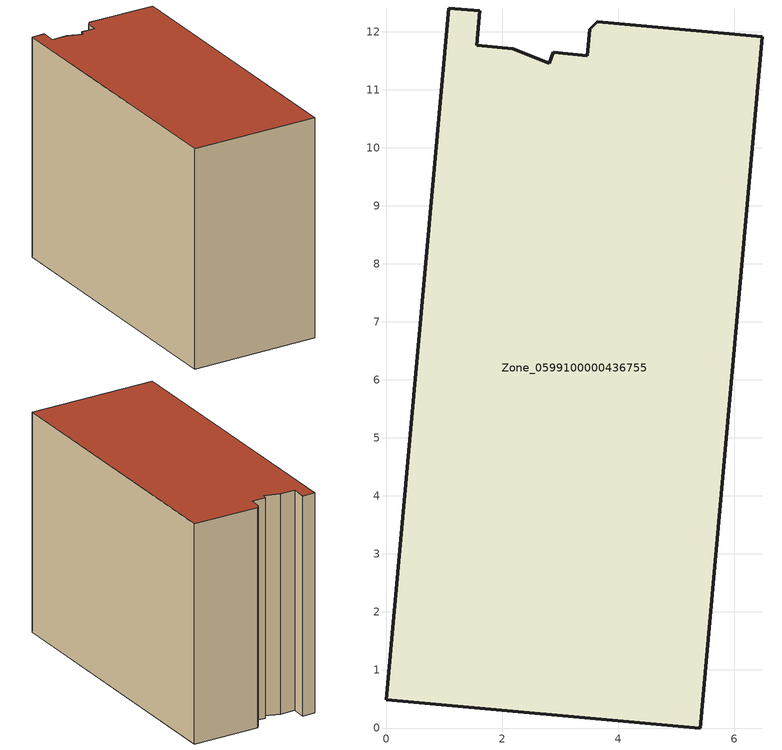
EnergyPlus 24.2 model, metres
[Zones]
Zone_0599100000436755
 floor ground (C_G): 3.51,12.05 3.63,12.18 6.49,11.92 5.41,0 0,0.49 1.08,12.41 1.62,12.36 1.56,11.77 2.18,11.71 2.81,11.46 2.88,11.64 3.47,11.59 z0
 wall outside (C_F): 3.51,12.05 3.47,11.59 2.88,11.64 2.81,11.46 2.18,11.71 1.56,11.77 1.62,12.36 1.08,12.41 0,0.49 5.41,0 6.49,11.92 3.63,12.18 3.51,12.05 z0:9.37
 roof outside (C_R): 3.63,12.18 3.51,12.05 3.47,11.59 2.88,11.64 2.81,11.46 2.18,11.71 1.56,11.77 1.62,12.36 1.08,12.41 0,0.49 5.41,0 6.49,11.92 z9.37
[BUILDING]
Pand.0599100000436755: North Axis=0; Terrain=City; Loads Convergence Tolerance Value=0.04; Temperature Convergence Tolerance Value=0.4; Solar Distribution=FullExterior; Maximum Number of Warmup Days=25; Minimum Number of Warmup Days=1
[Site:Location]
Rotterdam.The.Hague.AP_ZH_NLD Design_Conditions: Latitude=51.96; Longitude=4.45; Time Zone=1; Elevation=-4.5
[SITE:GROUNDTEMPERATURE:BUILDINGSURFACE]
18, 18, 18, 18, 18, 18, 18, 18, 18, 18, 18, 18
[MATERIAL] Thermal Absorptance=0.9; Solar Absorptance=0.7; Visible Absorptance=0.7
Name | Roughness | Thickness | Conductivity | Density | Specific Heat
G.TI.2006-2014 | MediumSmooth | 0.15 | 0.06 | 540 | 1210
F.TI.2006-2014 | Rough | 0.3 | 0.12 | 1920 | 840
R.TI.2006-2014 | MediumRough | 0.2 | 0.08 | 1500 | 1000
[CONSTRUCTION]
C_G: G.TI.2006-2014
C_F: F.TI.2006-2014
C_R: R.TI.2006-2014
[ZONE]
Zone_0599100000436755: Type=1; Multiplier=1; Ceiling Height=Autocalculate; Volume=Autocalculate; Floor Area=autocalculate; Part of Total Floor Area=Yes
[ZONEINFILTRATION:DESIGNFLOWRATE]
Infil_Zone_0599100000436755: Zone or ZoneList or Space or SpaceList=Zone_0599100000436755; Schedule=AlwaysOn; Design Flow Rate Calculation Method=Flow/Area; Flow Rate per Floor Area=0.0015; Constant Term Coefficient=1; Temperature Term Coefficient=0; Velocity Term Coefficient=0; Velocity Squared Term Coefficient=0
[HVACTEMPLATE:ZONE:IDEALLOADSAIRSYSTEM]
Zone_0599100000436755: Maximum Heating Supply Air Temperature=50; Minimum Cooling Supply Air Temperature=13; Maximum Heating Supply Air Humidity Ratio=0.0156; Minimum Cooling Supply Air Humidity Ratio=0.0077; Heating Limit=NoLimit; Cooling Limit=NoLimit; Dehumidification Control Type=ConstantSensibleHeatRatio; Cooling Sensible Heat Ratio=0.7; Dehumidification Setpoint=60; Humidification Control Type=None; Humidification Setpoint=30; Outdoor Air Method=None; Outdoor Air Flow Rate per Person=0.00944; Outdoor Air Flow Rate per Zone Floor Area=0; Outdoor Air Flow Rate per Zone=0; Demand Controlled Ventilation Type=None; Outdoor Air Economizer Type=NoEconomizer; Heat Recovery Type=None; Sensible Heat Recovery Effectiveness=0.7; Latent Heat Recovery Effectiveness=0.65
[ZONECONTROL:THERMOSTAT]
ThermostatControl_Zone_0599100000436755: Zone or ZoneList=Zone_0599100000436755; Control Type Schedule=DualSetpointControlType; Control 1=Thermostat_Zone_0599100000436755; Temperature Difference Between Cutout And Setpoint=0
[THERMOSTATSETPOINT:DUALSETPOINT]
Thermostat_Zone_0599100000436755: Heating Setpoint Temperature Schedule=HeatingSetpoint_Zone_0599100000436755; Cooling Setpoint Temperature Schedule=CoolingSetpoint_Zone_0599100000436755
[SCHEDULE:COMPACT]
HeatingSetpoint_Zone_0599100000436755: Through: 12/31, For: AllDays, Until: 24:00, 21
CoolingSetpoint_Zone_0599100000436755: Through: 12/31, For: AllDays, Until: 24:00, 24
DualSetpointControlType: Through: 12/31, For: AllDays, Until: 24:00, 4
AlwaysOn: Through: 12/31, For: AllDays, Until: 24:00, 1
